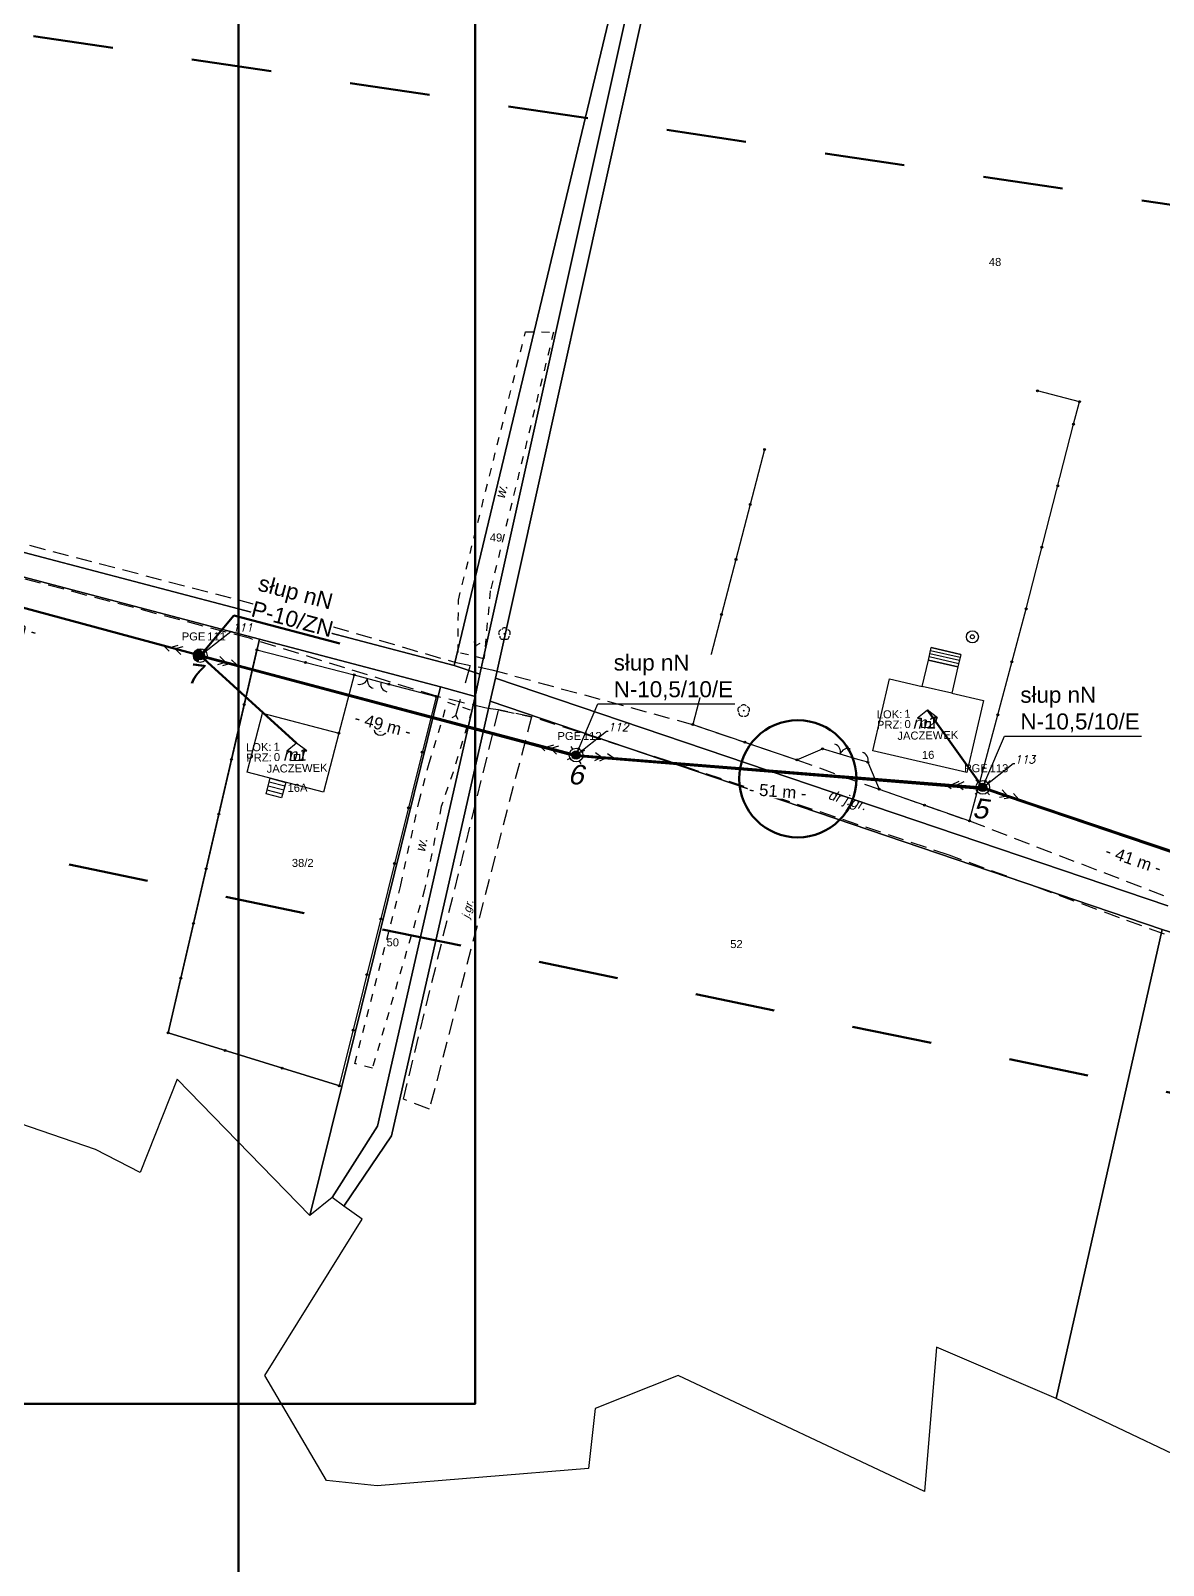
# Model space of a CAD drawing. Header units: metres. Extents: x 7542702 to 7555152, y 5804026 to 5815503.
# Drawn here: x 7549495.1 to 7549636.6, y 5805738.5 to 5805930.2 of the extents above; entities that cross this region are included whole.
import ezdxf
from ezdxf import colors
from ezdxf.entities.mleader import LeaderData, LeaderLine
from ezdxf.enums import TextEntityAlignment as Align
from ezdxf.math import Vec2, Vec3

# ---------------------------------------------------------------- set-up
doc = ezdxf.new("R2010")
doc.units = ezdxf.units.M
for name, pattern in [('4001', [0]), ('4002', [2, 1, -1]), ('4003', [3, 2, -1])]:
    doc.linetypes.add(name, pattern=pattern)
doc.layers.add('!tele', color=30, linetype='Continuous', lineweight=50, plot=False)
for name, color, linetype, lineweight in [('!trafo', 6, '4002', 50), ('_KABEL_ABONENCKI_NAPOWIETRZNY', 104, 'Continuous', 50), ('_numery slupow etap 4 cz. 2', 7, 'Continuous', 40), ('_PA_OPCJONALNE', 1, 'Continuous', 30), ('_PRZEWIESZENIA', 6, 'Continuous', 50), ('_SIEC_NAPOWIETRZNA', 5, 'Continuous', 50), ('_SLUP_DZIERZAWIONY_ENERGETYCZNY', 1, 'Continuous', 30)]:
    doc.layers.add(name, color=color, linetype=linetype, lineweight=lineweight)
for name, color, linetype in [('_MM opisy', 7, 'Continuous'), ('_MM slupy', 5, 'Continuous'), ('Budynki', 7, 'Continuous'), ('Drogi', 135, 'Continuous'), ('Dzialki', 165, 'Continuous'), ('Elementy_budynkow', 7, 'Continuous'), ('Linie_napowietrzne', 184, 'Continuous'), ('makro-numeracja-punktow', 7, 'Continuous'), ('Ogrodzenia', 184, 'Continuous'), ('Roslinnosc', 104, 'Continuous'), ('SYSTEM', 250, 'Continuous'), ('Teksty', 1, 'Continuous'), ('Wody', 184, 'Continuous')]:
    doc.layers.add(name, color=color, linetype=linetype)
doc.layers.add('DIM', color=7, linetype='Continuous', plot=False)
doc.styles.add('DYN_DIM', font='arial.ttf')
doc.styles.add('GeodText', font='romans.shx', dxfattribs={"oblique": 14.323945})
doc.styles.get("Standard").update_dxf_attribs({"font": 'arial.ttf'})
doc.dimstyles.new('opis linie', dxfattribs={"dimtxt": 1.5, "dimasz": 0.18, "dimexe": 0.18, "dimexo": 0.0625, "dimgap": 2.5, "dimtad": 4, "dimdec": 0, "dimzin": 0, "dimdsep": 46, "dimtxsty": 'Standard', "dimcen": 0.09, "dimse1": 1, "dimse2": 1, "dimsd1": 1, "dimsd2": 1, "dimclrt": 256, "dimadec": 0, "dimazin": 0, "dimtfac": 1, "dimtdec": 0, "dimtofl": 0, "dimtmove": 0, "dimatfit": 3, "dimfxl": 1, "dimtfill": 1, "dimtolj": 1, "dimtzin": 0, "dimarcsym": 0})
doc.dimstyles.get("Standard").update_dxf_attribs({"dimtxt": 0.18, "dimasz": 0.18, "dimexe": 0.18, "dimexo": 0.0625, "dimgap": 0.09, "dimtad": 0, "dimtih": 1, "dimtoh": 1, "dimdec": 4, "dimzin": 0, "dimdsep": 46, "dimtxsty": 'Standard', "dimcen": 0.09, "dimadec": 0, "dimazin": 0, "dimtfac": 1, "dimtdec": 4, "dimtofl": 0, "dimtmove": 0, "dimatfit": 3, "dimfxl": 1, "dimtolj": 1, "dimtzin": 0, "dimarcsym": 0})

# ---------------------------------------------------------------- blocks, each defined once
blk = doc.blocks.new('1422')
at = {"layer": 'Roslinnosc', "color": 104, "linetype": 'Continuous'}
blk.add_circle((0, 0), 0.1, dxfattribs=at)
for centre, start, end in [((-0.71, 0.23), 102.5, 221.75), ((0, 0.75), 30.19, 149.77), ((0.71, 0.23), 318.3, 77.49), ((-0.44, -0.61), 174.33, 293.45), ((0.44, -0.61), 246.24, 5.74)]:
    blk.add_arc(centre, 0.75, start, end, dxfattribs=at)
blk = doc.blocks.new('1651')
at = {"layer": 'Wody', "color": 184, "linetype": 'Continuous'}
for radius in [1.5, 0.5]:
    blk.add_circle((0, 0), radius, dxfattribs=at)
blk = doc.blocks.new('2283')
at = {"layer": 'Ogrodzenia', "color": 184, "linetype": 'Continuous'}
blk.add_line((0, 0), (0, 1), dxfattribs=at)
blk = doc.blocks.new('1283')
at = {"layer": 'Ogrodzenia', "color": 184, "linetype": 'Continuous'}
for centre, start, end in [((0, 2), 270, 0), ((0, -2), 0, 90)]:
    blk.add_arc(centre, 2, start, end, dxfattribs=at)
blk = doc.blocks.new('2284')
at = {"layer": 'Ogrodzenia', "color": 184, "linetype": 'Continuous'}
blk.add_line((0, 0), (0, 1), dxfattribs=at)
blk = doc.blocks.new('1284')
at = {"layer": 'Ogrodzenia', "color": 184, "linetype": 'Continuous'}
blk.add_arc((0, 2), 2, 270, 0, dxfattribs=at)
blk = doc.blocks.new('1281')
at = {"layer": 'Ogrodzenia', "color": 184, "linetype": 'Continuous'}
for radius in [0.24, 0.16, 0.08]:
    blk.add_circle((0, 0), radius, dxfattribs=at)
blk = doc.blocks.new('2554')
at = {"layer": 'Drogi', "color": 8, "linetype": '4002'}
blk.add_line((0, 0), (0, 1), dxfattribs=at)
blk = doc.blocks.new('1554')
at = {"layer": 'Drogi', "color": 8, "linetype": 'Continuous'}
for p, q in [((-0.75, -0.75), (0, 0)), ((0, 0), (0.75, -0.75))]:
    blk.add_line(p, q, dxfattribs=at)
blk = doc.blocks.new('1363')
at = {"layer": 'Linie_napowietrzne', "color": 184, "linetype": 'Continuous'}
for p, q in [((-1.5, 0), (-2.5, 0)), ((0, 1.5), (0, 2.5)), ((1.5, 0), (2.5, 0)), ((0, -1.5), (0, -2.5))]:
    blk.add_line(p, q, dxfattribs=at)
blk.add_circle((0, 0), 0.5, dxfattribs=at)
blk = doc.blocks.new('1361')
at = {"layer": 'Linie_napowietrzne', "color": 184, "linetype": 'Continuous'}
blk.add_circle((0, 0), 0.5, dxfattribs=at)
blk = doc.blocks.new('1367')
at = {"layer": 'Linie_napowietrzne', "color": 30, "linetype": 'Continuous'}
for p, q in [((-1, 7.8), (0, 9.53)), ((0, 0.5), (0, 10.5)), ((0, 7.8), (1.04, 5.99))]:
    blk.add_line(p, q, dxfattribs=at)
blk = doc.blocks.new('ADRES')
for points in [[(0.79, -2.15), (0.79, -2.15), (0.79, -0.99), (1.24, -0.99), (0, 0), (-1.24, -0.99), (-0.79, -0.99), (-0.79, -2.15), (0.79, -2.15), (0.79, -2.15)], [(-0.31, -2.15), (-0.31, -1.4), (0.31, -1.4), (0.31, -2.15)]]:
    blk.add_lwpolyline(points)
at = {"color": 212, "insert": (-3.15, -0.43), "char_height": 1, "width": 1e-16, "attachment_point": 6}
blk.add_mtext('LOK:  ', dxfattribs=at)
at = {"color": 4, "insert": (-3.15, -1.72), "char_height": 1, "width": 1e-16, "attachment_point": 6}
blk.add_mtext('PRZ: ', dxfattribs=at)
at = {"color": 7}
for tag, flags, p in [('ID_OBSZARU', 13, (29.07, 23.06)), ('WOJEWODZTWO', 13, (23.29, 19.95)), ('POWIAT', 13, (29.07, 18.51)), ('GMINA', 13, (29.07, 16.8)), ('TERC', 13, (29.07, 15.22)), ('SIMC', 13, (29.07, 13.42)), ('ULIC', 13, (29.07, 11.76)), ('SZEROKOSC_GEOGRAFICZNA', 13, (18.71, 10.18)), ('DLUGOSC_GEOGRAFICZNA', 13, (29.07, 8.25)), ('KATEGORIA_STAWKI_JEDNOSTKOWEJ_100', 13, (29.07, 4.77)), ('KWOTA_STAWKI_JEDNOSTKOWEJ_100', 13, (29.07, 2.89)), ('DOFINANSOWANIE_95', 13, (29.07, 0.87)), ('MIEJSCOWOSC', 12, (0, -3.65)), ('NR_PORZADKOWY', 12, (0, -6.09)), ('ULICA', 12, (0, -4.88))]:
    blk.add_attdef(tag, text='', height=1, dxfattribs=dict(at, flags=flags)).set_placement(p, align=Align.CENTER)
at = {"color": 1}
for tag, flags, p in [('ID_PA', 5, (29.07, 21.57)), ('RODZAJ_OBIEKTU', 5, (29.07, 6.63)), ('ZAPAS', 13, (29.07, -2.62))]:
    blk.add_attdef(tag, text='', height=1, dxfattribs=dict(at, flags=flags)).set_placement(p, align=Align.CENTER)
at = {"color": 212, "flags": 12}
blk.add_attdef('LICZBA_LOKALI', text='', height=1, dxfattribs=at).set_placement((-2.88, -0.43), align=Align.MIDDLE_LEFT)
at = {"color": 150, "flags": 12}
for tag, p in [('MUFA', (1.78, -0.93)), ('NUMER_WLOKNA', (1.86, -2.2))]:
    blk.add_attdef(tag, p, '', height=1, dxfattribs=at)
at = {"color": 7, "style": 'DYN_DIM', "flags": 13}
blk.add_attdef('ODC_FUNKCJONALNY', text='', height=1, dxfattribs=at).set_placement((29.07, -1.01), align=Align.CENTER)
at = {"color": 4, "flags": 12}
blk.add_attdef('LICZBA_SED_W_DANYM_PA', text='', height=1, dxfattribs=at).set_placement((-2.88, -1.72), align=Align.MIDDLE_LEFT)
blk = doc.blocks.new('1047')
at = {"layer": 'SYSTEM', "color": 250, "linetype": 'Continuous'}
blk.add_line((0, 1), (0, 11), dxfattribs=at)
blk = doc.blocks.new('1046')
at = {"layer": 'SYSTEM', "color": 250, "linetype": 'Continuous'}
for p, q in [((0, 1), (0, 11)), ((-1, 4.8), (0, 6.5)), ((1, 4.8), (0, 6.5))]:
    blk.add_line(p, q, dxfattribs=at)
blk = doc.blocks.new('SLUP_DZIERZAWIONY')
h = blk.add_hatch(color=256)
h.dxf.hatch_style = 1
h.paths.add_polyline_path([(0.53, 0, 1), (-0.53, 0, 1)])
at = {"lineweight": 30}
blk.add_circle((0, 0), 0.527, dxfattribs=at)
at = {"color": 7, "style": 'DYN_DIM', "flags": 13}
blk.add_attdef('ODC_FUNKCJONALNY', text='', height=1, dxfattribs=at).set_placement((0.36, 3.33), align=Align.CENTER)
at = {"color": 7, "flags": 12}
blk.add_attdef('WLASCICIEL', text='', height=1, dxfattribs=at).set_placement((0.63, 1.89), align=Align.RIGHT)
blk.add_attdef('SLUP_NUMER', (0.87, 1.89), '', height=1, dxfattribs=at)
blk.add_attdef('TYP', text='', height=1, dxfattribs=at).set_placement((0, -2.82), align=Align.CENTER)
blk = doc.blocks.new('ZN')
at = {"layer": '_MM slupy', "transparency": 33554687}
h = blk.add_hatch(color=256, dxfattribs=at)
h.dxf.hatch_style = 1
h.paths.add_polyline_path([(0, -0.86), (0, 0.86, 1)])
at = {"layer": '_MM slupy'}
blk.add_circle((0, 0), 0.857, dxfattribs=at)
blk = doc.blocks.new('E')
at = {"layer": '_MM slupy'}
h = blk.add_hatch(color=256, dxfattribs=at)
h.dxf.hatch_style = 1
h.paths.add_polyline_path([(0.27, 0.37, 1), (-0.27, -0.37, 1)])
for radius in [0.857, 0.457]:
    blk.add_circle((0, 0), radius, dxfattribs=at)
blk = doc.blocks.new('*D190')
at = {"layer": 'Defpoints', "color": 0}
for p in [(7549614.04, 5805835.69), (7549614.28, 5805836.4), (7549653.32, 5805822.43)]:
    blk.add_point(p, dxfattribs=at)
at = {"layer": 'DIM', "insert": (7549632.88, 5805826.69), "char_height": 1.5, "attachment_point": 5, "rotation": 341.3465, "bg_fill": 3, "box_fill_scale": 1.1, "bg_fill_color": 9, "bg_fill_true_color": 13158600, "bg_fill_transparency": 0}
blk.add_mtext('\\A1;- 41 m -', dxfattribs=at)
blk = doc.blocks.new('*D191')
at = {"layer": 'Defpoints', "color": 0}
for p in [(7549563.22, 5805839.72), (7549563.28, 5805840.47), (7549614.04, 5805835.69)]:
    blk.add_point(p, dxfattribs=at)
at = {"layer": 'DIM', "insert": (7549588.43, 5805835.2), "char_height": 1.5, "attachment_point": 5, "rotation": 355.466, "bg_fill": 3, "box_fill_scale": 1.1, "bg_fill_color": 9, "bg_fill_true_color": 13158600, "bg_fill_transparency": 0}
blk.add_mtext('\\A1;- 51 m -', dxfattribs=at)
blk = doc.blocks.new('*D192')
at = {"layer": 'Defpoints', "color": 0}
for p in [(7549516.46, 5805852.88), (7549516.27, 5805852.16), (7549563.22, 5805839.72)]:
    blk.add_point(p, dxfattribs=at)
at = {"layer": 'DIM', "insert": (7549539.1, 5805843.51), "char_height": 1.5, "attachment_point": 5, "rotation": 345.1598, "bg_fill": 3, "box_fill_scale": 1.1, "bg_fill_color": 9, "bg_fill_true_color": 13158600, "bg_fill_transparency": 0}
blk.add_mtext('\\A1;- 49 m -', dxfattribs=at)
blk = doc.blocks.new('*D193')
at = {"layer": 'Defpoints', "color": 0}
for p in [(7549469.66, 5805864.74), (7549469.86, 5805865.46), (7549516.27, 5805852.16)]:
    blk.add_point(p, dxfattribs=at)
at = {"layer": 'DIM', "insert": (7549492.31, 5805856.02), "char_height": 1.5, "attachment_point": 5, "rotation": 344.8958, "bg_fill": 3, "box_fill_scale": 1.1, "bg_fill_color": 9, "bg_fill_true_color": 13158600, "bg_fill_transparency": 0}
blk.add_mtext('\\A1;- 48 m -', dxfattribs=at)
blk = doc.blocks.new('q')
at = {"layer": '_MM slupy'}
blk.add_blockref('ZN', (0, 0), dxfattribs=at)
at = {"layer": '_MM opisy'}
ml = blk.add_multileader_mtext('Standard', dxfattribs=at)
ml.set_content('\\pxql;słup nN\\PP-10/ZN', color=256)
ml.set_leader_properties()
ml.build(insert=Vec2(0, 0))
ml.multileader.update_dxf_attribs({"has_text_frame": 1, "text_left_attachment_type": 5, "text_right_attachment_type": 5, "dogleg_length": 1, "arrow_head_size": 1})
ctx = ml.context
ctx.base_point, ctx.char_height, ctx.arrow_head_size, ctx.landing_gap_size, ctx.plane_origin = Vec3(3.75, 5.9), 2, 1, 1, Vec3(1.72, -1.42)
ctx.left_attachment, ctx.right_attachment = 5, 5
notes = []
notes.append((ctx, [(0, (1, 1, 0), (2.75, 5.9), (1, 0), 1, [(0, [(0, 0), (2.75, 5.9)], 0, [])])]))
ctx.mtext.insert, ctx.mtext.flow_direction = Vec3(4.75, 11.7), 5
ctx.mtext.has_bg_fill, ctx.mtext.bg_color, ctx.mtext.bg_scale_factor, ctx.mtext.bg_transparency, ctx.mtext.use_window_bg_color = 1, -1023410175, 1, 0, 1
for ctx, leaders in notes:
    for number, flags, end, landing, length, lines in leaders:
        leader = LeaderData()
        leader.index, (leader.has_last_leader_line, leader.has_dogleg_vector, leader.attachment_direction) = number, flags
        leader.last_leader_point, leader.dogleg_vector, leader.dogleg_length = Vec3(end), Vec3(landing), length
        for number, points, colour, breaks in lines:
            line = LeaderLine()
            line.index, line.vertices, line.color, line.breaks = number, Vec3.list(points), colors.encode_raw_color(colour), breaks
            leader.lines.append(line)
        ctx.leaders.append(leader)

msp = doc.modelspace()

# ---------------------------------------------------------------- linework, layer by layer
at = {"layer": '!tele'}
msp.add_lwpolyline([(7549235.42, 5805927.35), (7549281.16, 5805915.19), (7549328.69, 5805902.42), (7549375.63, 5805889.88), (7549422.35, 5805877.51), (7549469.66, 5805864.74), (7549516.27, 5805852.16), (7549563.22, 5805839.72), (7549614.04, 5805835.69), (7549653.32, 5805822.43), (7549699.39, 5805806.82), (7549748.97, 5805806.75), (7549802.71, 5805806.8)], dxfattribs=at)
at = {"layer": '!trafo', "ltscale": 10}
msp.add_lwpolyline([(7549210.97, 5805971.74), (7549186.51, 5805890.92), (7549758.63, 5805772.48), (7549780.18, 5805723.46), (7549839.54, 5805708.8), (7550034.64, 5805616.04), (7550225.72, 5805531.11), (7550299.47, 5805504.29), (7550434.68, 5805495.35), (7550436.91, 5805580.28), (7550233.54, 5805622.74), (7550079.34, 5805684.2), (7550017.88, 5805761.3), (7549901, 5805869.43)], close=True, dxfattribs=at)
at = {"layer": '_KABEL_ABONENCKI_NAPOWIETRZNY'}
for points in [[(7549528.31, 5805841.22), (7549516.27, 5805852.16), (7549516.64, 5805851.99), (7549563.03, 5805839.65), (7549563.63, 5805839.59), (7549614.42, 5805835.47), (7549652.94, 5805822.42), (7549653.32, 5805822.43)], [(7549607.13, 5805845.33), (7549614.04, 5805835.69), (7549614.42, 5805835.47), (7549652.94, 5805822.42), (7549653.32, 5805822.43)]]:
    msp.add_lwpolyline(points, dxfattribs=at)
at = {"layer": '_SIEC_NAPOWIETRZNA'}
msp.add_lwpolyline([(7549802.71, 5805806.8), (7549749.03, 5805806.75), (7549699.39, 5805806.82), (7549653.32, 5805822.43), (7549614.04, 5805835.69), (7549563.22, 5805839.72), (7549516.27, 5805852.16), (7549469.66, 5805864.74), (7549422.36, 5805877.51), (7549375.63, 5805889.88), (7549328.69, 5805902.42), (7549281.16, 5805915.19), (7549235.42, 5805927.34)], dxfattribs=at)
at = {"layer": 'Budynki', "color": 7, "linetype": '4001'}
for points in [[(7549600.31, 5805840.27, 0), (7549602.39, 5805849.23, 0), (7549606.48, 5805848.29, 0), (7549607.25, 5805851.6, 0), (7549610.95, 5805850.75, 0), (7549610.19, 5805847.44, 0), (7549614.14, 5805846.53, 0), (7549612.07, 5805837.56, 0), (7549600.31, 5805840.27, 0)], [(7549522.11, 5805837.58, 0), (7549524.05, 5805844.97, 0), (7549533.6, 5805842.45, 0), (7549531.65, 5805835.07, 0), (7549522.11, 5805837.58, 0)]]:
    msp.add_polyline3d(points, dxfattribs=at)
at = {"layer": 'Drogi', "color": 8, "linetype": '4003'}
for p, q in [((7549460.11, 5805875.04, 140.17), (7549524.21, 5805858.28)), ((7549522.41, 5805854.32), (7549470.81, 5805867.94)), ((7549524.21, 5805858.28), (7549548.06, 5805851.33)), ((7549545.77, 5805847.07), (7549522.41, 5805854.32)), ((7549548.06, 5805851.33), (7549552.69, 5805850.39)), ((7549552.69, 5805850.39), (7549577.83, 5805843.53)), ((7549552.18, 5805845.53), (7549545.77, 5805847.07)), ((7549541.64, 5805796.73), (7549553.54, 5805845.36)), ((7549553.54, 5805845.36), (7549552.18, 5805845.53)), ((7549557.65, 5805844.51), (7549553.54, 5805845.36)), ((7549553.54, 5805845.36), (7549557.65, 5805844.51)), ((7549557.65, 5805844.51), (7549544.89, 5805795.49)), ((7549574.9, 5805838.91), (7549557.65, 5805844.51)), ((7549577.83, 5805843.53), (7549590.8, 5805839.12)), ((7549590.8, 5805839.12), (7549601.11, 5805835.45)), ((7549609.85, 5805827.22), (7549574.9, 5805838.91)), ((7549601.11, 5805835.45), (7549612.38, 5805831.5)), ((7549612.38, 5805831.5), (7549637.37, 5805821.9)), ((7549636.75, 5805817.34), (7549609.85, 5805827.22)), ((7549544.89, 5805795.49), (7549541.64, 5805796.73))]:
    msp.add_line(p, q, dxfattribs=at)
at = {"layer": 'Dzialki'}
for p, q in [((7549548, 5805850.9), (7549578.72, 5805979.14)), ((7549578.72, 5805979.14), (7549548, 5805850.9)), ((7549551.22, 5805849.83), (7549579.86, 5805979.03)), ((7549579.86, 5805979.03), (7549551.22, 5805849.83)), ((7549581.87, 5805978.86), (7549553.14, 5805849.35)), ((7549553.14, 5805849.35), (7549581.87, 5805978.86)), ((7549285.16, 5805920.03), (7549548, 5805850.9)), ((7549548, 5805850.9), (7549285.16, 5805920.03)), ((7549523.66, 5805854.2), (7549284.43, 5805917.12)), ((7549284.43, 5805917.12), (7549523.66, 5805854.2)), ((7549512.24, 5805805.03), (7549523.66, 5805854.2)), ((7549523.66, 5805854.2), (7549512.24, 5805805.03)), ((7549546.29, 5805848.25), (7549523.66, 5805854.2)), ((7549523.66, 5805854.2), (7549546.29, 5805848.25)), ((7549551.22, 5805849.83), (7549548, 5805850.9)), ((7549548, 5805850.9), (7549551.22, 5805849.83)), ((7549550.6, 5805847.05), (7549551.22, 5805849.83)), ((7549551.22, 5805849.83), (7549550.6, 5805847.05)), ((7549553.14, 5805849.35), (7549552.5, 5805846.48)), ((7549552.5, 5805846.48), (7549553.14, 5805849.35)), ((7549637.18, 5805820.87), (7549553.14, 5805849.35)), ((7549553.14, 5805849.35), (7549637.18, 5805820.87)), ((7549533.95, 5805798.3), (7549546.29, 5805848.25)), ((7549546.29, 5805848.25), (7549533.95, 5805798.3)), ((7549538.41, 5805793.35), (7549550.6, 5805847.05)), ((7549550.6, 5805847.05), (7549538.41, 5805793.35)), ((7549550.6, 5805847.05), (7549546.29, 5805848.25)), ((7549546.29, 5805848.25), (7549550.6, 5805847.05)), ((7549552.5, 5805846.48), (7549540.18, 5805792.14)), ((7549540.18, 5805792.14), (7549552.5, 5805846.48)), ((7549552.5, 5805846.48), (7549636.47, 5805817.95)), ((7549636.47, 5805817.95), (7549552.5, 5805846.48)), ((7549623.2, 5805759.33), (7549636.47, 5805817.95)), ((7549636.47, 5805817.95), (7549623.2, 5805759.33)), ((7549636.47, 5805817.95), (7549695.16, 5805799.23)), ((7549695.16, 5805799.23), (7549636.47, 5805817.95)), ((7549533.95, 5805798.3), (7549512.24, 5805805.03)), ((7549512.24, 5805805.03), (7549533.95, 5805798.3)), ((7549513.38, 5805799.22), (7549508.74, 5805787.55)), ((7549529.97, 5805782.21), (7549513.38, 5805799.22)), ((7549503.19, 5805790.43), (7549479.37, 5805798.62)), ((7549529.97, 5805782.21), (7549533.95, 5805798.3)), ((7549533.95, 5805798.3), (7549529.97, 5805782.21)), ((7549532.73, 5805784.44), (7549538.41, 5805793.35)), ((7549538.41, 5805793.35), (7549532.73, 5805784.44)), ((7549540.18, 5805792.14), (7549534.19, 5805783.38)), ((7549534.19, 5805783.38), (7549540.18, 5805792.14)), ((7549508.74, 5805787.55), (7549503.19, 5805790.43)), ((7549532.73, 5805784.44), (7549529.97, 5805782.21)), ((7549534.19, 5805783.38), (7549532.73, 5805784.44)), ((7549536.48, 5805781.72), (7549534.19, 5805783.38)), ((7549524.32, 5805762.21), (7549536.48, 5805781.72)), ((7549608.28, 5805765.73), (7549606.77, 5805747.7)), ((7549623.2, 5805759.33), (7549608.28, 5805765.73)), ((7549532.02, 5805749.09), (7549524.32, 5805762.21)), ((7549576, 5805762.2), (7549565.61, 5805758.1)), ((7549606.77, 5805747.7), (7549576, 5805762.2)), ((7549638.64, 5805752.02), (7549623.2, 5805759.33)), ((7549565.61, 5805758.1), (7549564.79, 5805750.58)), ((7549538.37, 5805748.42), (7549532.02, 5805749.09)), ((7549564.79, 5805750.58), (7549538.37, 5805748.42))]:
    msp.add_line(p, q, dxfattribs=at)
at = {"layer": 'Elementy_budynkow', "color": 7, "linetype": '4001'}
for p, q in [((7549611.22, 5805851.92), (7549607.51, 5805852.77)), ((7549610.58, 5805852.47), (7549607.61, 5805853.16)), ((7549611.31, 5805852.31), (7549610.58, 5805852.47)), ((7549611.04, 5805851.14), (7549607.34, 5805851.99)), ((7549611.13, 5805851.53), (7549607.42, 5805852.38)), ((7549526.56, 5805834.86), (7549524.63, 5805835.36)), ((7549526.69, 5805835.34), (7549524.75, 5805835.84)), ((7549526.82, 5805835.82), (7549524.88, 5805836.32)), ((7549526.95, 5805836.31), (7549525.01, 5805836.81))]:
    msp.add_line(p, q, dxfattribs=at)
for points in [[(7549607.61, 5805853.16, 0), (7549611.31, 5805852.31, 0), (7549610.95, 5805850.75, 0), (7549607.25, 5805851.6, 0), (7549607.61, 5805853.16, 0)], [(7549610.95, 5805850.75, 0), (7549610.19, 5805847.44, 0), (7549606.48, 5805848.29, 0), (7549607.25, 5805851.6, 0), (7549610.95, 5805850.75, 0)], [(7549525.01, 5805836.82, 0), (7549526.95, 5805836.31, 0), (7549526.43, 5805834.37, 0), (7549524.5, 5805834.88, 0), (7549525.01, 5805836.82, 0)]]:
    msp.add_polyline3d(points, dxfattribs=at)
at = {"layer": 'Ogrodzenia', "color": 184, "linetype": '4001'}
for p, q in [((7549626.13, 5805883.88), (7549620.89, 5805885.24)), ((7549625.39, 5805881.06), (7549626.13, 5805883.88)), ((7549619.46, 5805858.01), (7549625.39, 5805881.06)), ((7549586.79, 5805877.9), (7549577.83, 5805843.53)), ((7549612.38, 5805831.5), (7549619.46, 5805858.01)), ((7549512.24, 5805805.03), (7549523.35, 5805852.86)), ((7549523.35, 5805852.86), (7549535.49, 5805849.75)), ((7549535.49, 5805849.75), (7549533.59, 5805842.45)), ((7549539.83, 5805848.6), (7549545.73, 5805847.03)), ((7549545.73, 5805847.03), (7549533.64, 5805798.39)), ((7549577.83, 5805843.53), (7549590.8, 5805839.12)), ((7549590.8, 5805839.12), (7549594.03, 5805840.5)), ((7549599.68, 5805838.82), (7549601.11, 5805835.45)), ((7549601.11, 5805835.45), (7549612.38, 5805831.5)), ((7549533.64, 5805798.39), (7549512.24, 5805805.03))]:
    msp.add_line(p, q, dxfattribs=at)
at = {"layer": 'Wody', "color": 184, "linetype": '4002'}
for points in [[(7549560.41, 5805892.57, 0), (7549552.5, 5805860.24, 0), (7549551.72, 5805851.76, 0), (7549548.49, 5805852.54, 0), (7549548.52, 5805859.07, 0), (7549556.91, 5805892.61, 0), (7549560.41, 5805892.57, 0)], [(7549537.77, 5805800.59, 0), (7549535.56, 5805801.19, 0), (7549541.32, 5805823.5, 0), (7549543.6, 5805833.96, 0), (7549544.87, 5805838.73, 0), (7549547.16, 5805846.34, 0), (7549550.22, 5805845.29, 0), (7549547.85, 5805837.61, 0), (7549546.38, 5805833.31, 0), (7549544.3, 5805822.91, 0), (7549537.77, 5805800.59, 0)]]:
    msp.add_polyline3d(points, dxfattribs=at)

# ---------------------------------------------------------------- block references
at = {"layer": '_PA_OPCJONALNE'}
ref = msp.add_blockref('ADRES', (7549607.13, 5805845.33), dxfattribs=dict(at, rotation=1))
ref.add_attrib('MIEJSCOWOSC', 'JACZEWEK', dxfattribs={"layer": '0', "color": 7, "height": 1, "rotation": 1, "flags": 12}).set_placement((7549607.19, 5805841.69), align=Align.CENTER)
ref.add_attrib('NR_PORZADKOWY', '16', dxfattribs={"layer": '0', "color": 7, "height": 1, "rotation": 1, "flags": 12}).set_placement((7549607.23, 5805839.25), align=Align.CENTER)
ref.add_attrib('LICZBA_LOKALI', '1', (7549604.26, 5805844.38), dxfattribs={"layer": '0', "color": 212, "height": 1, "rotation": 1, "flags": 12})
ref.add_attrib('LICZBA_SED_W_DANYM_PA', '0', (7549604.28, 5805843.09), dxfattribs={"layer": '0', "color": 4, "height": 1, "rotation": 1, "flags": 12})
ref = msp.add_blockref('ADRES', (7549528.31, 5805841.22), dxfattribs=dict(at, rotation=1))
ref.add_attrib('MIEJSCOWOSC', 'JACZEWEK', dxfattribs={"layer": '0', "color": 7, "height": 1, "rotation": 1, "flags": 12}).set_placement((7549528.37, 5805837.58), align=Align.CENTER)
ref.add_attrib('NR_PORZADKOWY', '16A', dxfattribs={"layer": '0', "color": 7, "height": 1, "rotation": 1, "flags": 12}).set_placement((7549528.42, 5805835.13), align=Align.CENTER)
ref.add_attrib('LICZBA_LOKALI', '1', (7549525.44, 5805840.26), dxfattribs={"layer": '0', "color": 212, "height": 1, "rotation": 1, "flags": 12})
ref.add_attrib('LICZBA_SED_W_DANYM_PA', '0', (7549525.47, 5805838.97), dxfattribs={"layer": '0', "color": 4, "height": 1, "rotation": 1, "flags": 12})
at = {"layer": '_SLUP_DZIERZAWIONY_ENERGETYCZNY'}
for p, values in [((7549516.27, 5805852.16), {'WLASCICIEL': 'PGE', 'SLUP_NUMER': '111'}), ((7549563.22, 5805839.72), {'WLASCICIEL': 'PGE', 'SLUP_NUMER': '112'}), ((7549614.04, 5805835.69), {'WLASCICIEL': 'PGE', 'SLUP_NUMER': '113'})]:
    msp.add_blockref('SLUP_DZIERZAWIONY', p, dxfattribs=at).add_auto_attribs(values)
at = {"layer": 'Drogi', "color": 8, "xscale": 0.5, "yscale": 9.118032, "rotation": 343.890606}
msp.add_blockref('2554', (7549548.21, 5805844.66), dxfattribs=at)
at = {"layer": 'Drogi', "color": 8, "xscale": 0.5, "yscale": 0.5, "zscale": 0.5}
for p, rotation in [((7549550.74, 5805853.42), 163.890606), ((7549548.21, 5805844.66), 343.890606)]:
    msp.add_blockref('1554', p, dxfattribs=dict(at, rotation=rotation))
at = {"layer": 'Linie_napowietrzne', "color": 1, "xscale": 0.5, "yscale": 0.5, "zscale": 0.5}
for name, p, rotation in [('1046', (7549516.27, 5805852.16), 74.89580999999998), ('1047', (7549516.27, 5805852.16), 74.89580999999998), ('1046', (7549516.27, 5805852.16), 255.159768), ('1047', (7549516.27, 5805852.16), 255.159768), ('1046', (7549563.22, 5805839.72), 75.15976799999999), ('1047', (7549563.22, 5805839.72), 75.15976799999999), ('1046', (7549563.22, 5805839.72), 265.465962), ('1047', (7549563.22, 5805839.72), 265.465962), ('1046', (7549614.04, 5805835.69), 85.46596199999999), ('1047', (7549614.04, 5805835.69), 85.46596199999999), ('1046', (7549614.04, 5805835.69), 251.346533), ('1047', (7549614.04, 5805835.69), 251.346533)]:
    msp.add_blockref(name, p, dxfattribs=dict(at, rotation=rotation))
at = {"layer": 'Linie_napowietrzne', "color": 30, "xscale": 0.5, "yscale": 0.5, "zscale": 0.5}
for p, rotation in [((7549516.27, 5805852.16), 74.89580999999998), ((7549516.27, 5805852.16), 74.89580999999998), ((7549516.27, 5805852.16), 255.159768), ((7549516.27, 5805852.16), 255.159768), ((7549563.22, 5805839.72), 75.15976799999999), ((7549563.22, 5805839.72), 75.15976799999999), ((7549563.22, 5805839.72), 265.465962), ((7549563.22, 5805839.72), 265.465962), ((7549614.04, 5805835.69), 85.46596199999999), ((7549614.04, 5805835.69), 85.46596199999999), ((7549614.04, 5805835.69), 251.346533), ((7549614.04, 5805835.69), 251.346533)]:
    msp.add_blockref('1367', p, dxfattribs=dict(at, rotation=rotation))
at = {"layer": 'Linie_napowietrzne', "color": 184, "xscale": 0.5, "yscale": 0.5, "zscale": 0.5}
for p in [(7549516.27, 5805852.16), (7549516.27, 5805852.16), (7549563.22, 5805839.72), (7549563.22, 5805839.72), (7549614.04, 5805835.69), (7549614.04, 5805835.69)]:
    msp.add_blockref('1361', p, dxfattribs=at)
at = {"layer": 'Linie_napowietrzne', "color": 184}
for p, xscale, yscale, zscale, rotation in [((7549563.22, 5805839.72), 0.4999999999999999, 0.4999999999999999, 0.4999999999999999, 298.859159), ((7549563.22, 5805839.72), 0.4999999999999999, 0.4999999999999999, 0.4999999999999999, 298.859159), ((7549614.04, 5805835.69), 0.5, 0.5, 0.5, 42.47943199999997), ((7549614.04, 5805835.69), 0.5, 0.5, 0.5, 42.47943199999997)]:
    msp.add_blockref('1363', p, dxfattribs=dict(at, xscale=xscale, yscale=yscale, zscale=zscale, rotation=rotation))
at = {"layer": 'Ogrodzenia', "color": 184, "xscale": 0.5, "yscale": 0.5, "zscale": 0.5}
for p in [(7549620.89, 5805885.24), (7549626.13, 5805883.88), (7549626.13, 5805883.88), (7549625.39, 5805881.06), (7549625.39, 5805881.06), (7549586.79, 5805877.9), (7549623.41, 5805873.38), (7549585, 5805871.03), (7549621.44, 5805865.69), (7549583.21, 5805864.15), (7549581.41, 5805857.28), (7549619.46, 5805858.01), (7549619.46, 5805858.01), (7549523.35, 5805852.86), (7549523.35, 5805852.86), (7549529.42, 5805851.3), (7549579.62, 5805850.4), (7549617.69, 5805851.38), (7549535.49, 5805849.75), (7549535.49, 5805849.75), (7549539.83, 5805848.6), (7549545.73, 5805847.03), (7549545.73, 5805847.03), (7549521.76, 5805846.03), (7549615.92, 5805844.75), (7549577.83, 5805843.53), (7549577.83, 5805843.53), (7549533.59, 5805842.45), (7549584.32, 5805841.33), (7549520.18, 5805839.19), (7549544, 5805840.08), (7549590.8, 5805839.12), (7549590.8, 5805839.12), (7549594.03, 5805840.5), (7549599.68, 5805838.82), (7549614.15, 5805838.13), (7549601.11, 5805835.45), (7549601.11, 5805835.45), (7549542.28, 5805833.13), (7549606.75, 5805833.47), (7549518.59, 5805832.36), (7549612.38, 5805831.5), (7549612.38, 5805831.5), (7549517, 5805825.53), (7549540.55, 5805826.18), (7549515.41, 5805818.7), (7549538.82, 5805819.24), (7549537.09, 5805812.29), (7549513.83, 5805811.86), (7549512.24, 5805805.03), (7549512.24, 5805805.03), (7549535.37, 5805805.34), (7549519.37, 5805802.82), (7549526.51, 5805800.6), (7549533.64, 5805798.39), (7549533.64, 5805798.39)]:
    msp.add_blockref('1281', p, dxfattribs=at)
at = {"layer": 'Ogrodzenia', "color": 184}
for name, p, xscale, yscale, rotation in [('2283', (7549535.49, 5805849.75), 0.4999999999999996, 3.488108, 255.047421), ('2284', (7549538.86, 5805848.85), 0.5, 1.001699, 255.547572), ('2283', (7549598.44, 5805839.19), 0.5, 4.600741, 73.443897), ('2284', (7549599.68, 5805838.82), 0.5, 1.293739, 73.42801400000002)]:
    msp.add_blockref(name, p, dxfattribs=dict(at, xscale=xscale, yscale=yscale, rotation=rotation))
for name, p, xscale, yscale, zscale, rotation in [('1283', (7549537.17, 5805849.3), 0.4999999999999996, 0.4999999999999996, 0.4999999999999996, 255.047421), ('1284', (7549538.86, 5805848.85), 0.5, 0.5, 0.5, 255.547572), ('1283', (7549596.24, 5805839.84), 0.5, 0.5, 0.5, 73.443897), ('1284', (7549599.68, 5805838.82), 0.5, 0.5, 0.5, 73.42801400000002)]:
    msp.add_blockref(name, p, dxfattribs=dict(at, xscale=xscale, yscale=yscale, zscale=zscale, rotation=rotation))
at = {"layer": 'Roslinnosc', "color": 104, "xscale": 0.5, "yscale": 0.5, "zscale": 0.5}
for p in [(7549554.28, 5805854.87), (7549584.17, 5805845.27)]:
    msp.add_blockref('1422', p, dxfattribs=at)
at = {"layer": 'Wody', "color": 184, "xscale": 0.5, "yscale": 0.5, "zscale": 0.5}
for p in [(7549612.75, 5805854.5), (7549538.79, 5805842.91)]:
    msp.add_blockref('1651', p, dxfattribs=at)

# ---------------------------------------------------------------- texts
at = {"layer": 'Budynki', "color": 7, "oblique": 15}
for s, p in [('m2', (7549605.26, 5805843.01)), ('m1', (7549526.59, 5805839.03))]:
    msp.add_text(s, height=1.5, rotation=359.97, dxfattribs=at).set_placement(p)
at = {"layer": 'Drogi', "color": 8, "oblique": 15}
msp.add_text('j.gr.', height=1, rotation=75.4096, dxfattribs=at).set_placement((7549549.85, 5805819.24))
at = {"layer": 'Dzialki'}
for s, p in [('48', (7549614.81, 5805900.84)), ('49', (7549552.45, 5805866.41)), ('38/2', (7549527.71, 5805825.75)), ('50', (7549539.54, 5805815.83)), ('52', (7549582.49, 5805815.61))]:
    msp.add_text(s, height=1, dxfattribs=at).set_placement(p)
at = {"layer": 'makro-numeracja-punktow', "color": 6, "char_height": 1, "attachment_point": 7, "line_spacing_factor": 0.8, "style": 'GeodText'}
for s, insert in [('111', (7549520.27, 5805855.16)), ('112', (7549567.22, 5805842.72)), ('113', (7549618.04, 5805838.69))]:
    msp.add_mtext(s, dxfattribs=dict(at, insert=insert))
at = {"layer": 'Teksty', "color": 1, "oblique": 15}
msp.add_text('dr j.gr.', height=1.25, rotation=342.4673, dxfattribs=at).set_placement((7549594.61, 5805834.27))
at = {"layer": 'Wody', "color": 184, "oblique": 15}
for rotation, p in [(76.2518, (7549554.27, 5805871.62)), (78.6901, (7549544.33, 5805827.49))]:
    msp.add_text('w.', height=1.25, rotation=rotation, dxfattribs=at).set_placement(p)

# ---------------------------------------------------------------- leaders
at = {"layer": 'makro-numeracja-punktow', "color": 6, "has_arrowhead": 0, "annotation_type": 0, "has_hookline": 1, "hookline_direction": 0}
for points, text_width in [([(7549516.27, 5805852.16), (7549520.09, 5805855.16), (7549520.27, 5805855.16)], 2.19), ([(7549563.22, 5805839.72), (7549567.04, 5805842.72), (7549567.22, 5805842.72)], 2.38), ([(7549614.04, 5805835.69), (7549617.86, 5805838.69), (7549618.04, 5805838.69)], 2.43)]:
    msp.add_leader(points, dimstyle='Standard', dxfattribs=dict(at, text_width=text_width))

# ---------------------------------------------------------------- next in the draw order: block references
at = {"layer": '!tele', "rotation": 345.1597684521026}
msp.add_blockref('q', (7549516.27, 5805852.16), dxfattribs=at)

# ---------------------------------------------------------------- next in the draw order: leaders
at = {"layer": '_MM opisy'}
ml = msp.add_multileader_mtext('Standard', dxfattribs=at)
ml.set_content('\\pxql;słup nN\\PN-10,5/10/E', color=256)
ml.set_leader_properties()
ml.build(insert=Vec2(0, 0))
ml.multileader.update_dxf_attribs({"has_text_frame": 1, "text_left_attachment_type": 5, "text_right_attachment_type": 5, "dogleg_length": 1, "arrow_head_size": 1})
ctx = ml.context
ctx.base_point, ctx.char_height, ctx.arrow_head_size, ctx.landing_gap_size, ctx.plane_origin = Vec3(7549566.93, 5805846.13), 2, 1, 1, Vec3(7549564.94, 5805838.3)
ctx.left_attachment, ctx.right_attachment = 5, 5
notes = []
notes.append((ctx, [(0, (1, 1, 0), (7549565.93, 5805846.13), (1, 0), 1, [(0, [(7549563.22, 5805839.72), (7549565.93, 5805846.13)], 0, [])])]))
ctx.mtext.insert, ctx.mtext.flow_direction = Vec3(7549567.93, 5805852.29), 5
ctx.mtext.has_bg_fill, ctx.mtext.bg_color, ctx.mtext.bg_scale_factor, ctx.mtext.bg_transparency, ctx.mtext.use_window_bg_color = 1, -1023410175, 1, 0, 1
ml = msp.add_multileader_mtext('Standard', dxfattribs=at)
ml.set_content('\\pxql;słup nN\\PN-10,5/10/E', color=256)
ml.set_leader_properties()
ml.build(insert=Vec2(0, 0))
ml.multileader.update_dxf_attribs({"has_text_frame": 1, "text_left_attachment_type": 5, "text_right_attachment_type": 5, "dogleg_length": 1, "arrow_head_size": 1})
ctx = ml.context
ctx.base_point, ctx.char_height, ctx.arrow_head_size, ctx.landing_gap_size, ctx.plane_origin = Vec3(7549617.75, 5805842.1), 2, 1, 1, Vec3(7549615.76, 5805834.27)
ctx.left_attachment, ctx.right_attachment = 5, 5
notes.append((ctx, [(0, (1, 1, 0), (7549616.75, 5805842.1), (1, 0), 1, [(0, [(7549614.04, 5805835.69), (7549616.75, 5805842.1)], 0, [])])]))
ctx.mtext.insert, ctx.mtext.flow_direction = Vec3(7549618.75, 5805848.26), 5
ctx.mtext.has_bg_fill, ctx.mtext.bg_color, ctx.mtext.bg_scale_factor, ctx.mtext.bg_transparency, ctx.mtext.use_window_bg_color = 1, -1023410175, 1, 0, 1
for ctx, leaders in notes:
    for number, flags, end, landing, length, lines in leaders:
        leader = LeaderData()
        leader.index, (leader.has_last_leader_line, leader.has_dogleg_vector, leader.attachment_direction) = number, flags
        leader.last_leader_point, leader.dogleg_vector, leader.dogleg_length = Vec3(end), Vec3(landing), length
        for number, points, colour, breaks in lines:
            line = LeaderLine()
            line.index, line.vertices, line.color, line.breaks = number, Vec3.list(points), colors.encode_raw_color(colour), breaks
            leader.lines.append(line)
        ctx.leaders.append(leader)

# ---------------------------------------------------------------- next in the draw order: block references
for p in [(7549563.22, 5805839.72), (7549614.04, 5805835.69)]:
    msp.add_blockref('E', p)

# ---------------------------------------------------------------- next in the draw order: dimensions: what is measured, and where the dimension line sits
at = {"layer": 'DIM'}
dim = msp.add_aligned_dim(p1=(7549653.32, 5805822.43), p2=(7549614.04, 5805835.69), distance=-0.75, dimstyle='opis linie', override={"dimpost": '- <> m -'}, dxfattribs=at)
dim.commit()
dim.dimension.update_dxf_attribs({"geometry": '*D190', "text_midpoint": (7549632.88, 5805826.69)})

# ---------------------------------------------------------------- next in the draw order: dimensions: what is measured, and where the dimension line sits
dim = msp.add_aligned_dim(p1=(7549614.04, 5805835.69), p2=(7549563.22, 5805839.72), distance=-0.75, dimstyle='opis linie', override={"dimpost": '- <> m -'}, dxfattribs=at)
dim.commit()
dim.dimension.update_dxf_attribs({"geometry": '*D191', "text_midpoint": (7549588.43, 5805835.2)})

# ---------------------------------------------------------------- next in the draw order: linework, layer by layer
at = {"layer": '_PRZEWIESZENIA', "color": 3}
msp.add_circle((7549590.94, 5805836.76, 122.55), 7.32, dxfattribs=at)

# ---------------------------------------------------------------- next in the draw order: texts
at = {"layer": '_numery slupow etap 4 cz. 2', "oblique": 10}
msp.add_text('5', height=2.5, rotation=352.3953, dxfattribs=at).set_placement((7549612.69, 5805831.94))

# ---------------------------------------------------------------- next in the draw order: dimensions: what is measured, and where the dimension line sits
at = {"layer": 'DIM'}
dim = msp.add_aligned_dim(p1=(7549563.22, 5805839.72), p2=(7549516.27, 5805852.16), distance=-0.75, dimstyle='opis linie', override={"dimpost": '- <> m -'}, dxfattribs=at)
dim.commit()
dim.dimension.update_dxf_attribs({"geometry": '*D192', "text_midpoint": (7549539.1, 5805843.51)})

# ---------------------------------------------------------------- next in the draw order: linework, layer by layer
at = {"layer": 'Defpoints', "color": 4, "lineweight": 70}
msp.add_lwpolyline([(7549521.03, 5805959.82), (7549913.54, 5805959.82), (7549913.54, 5805676.42), (7549521.03, 5805676.42)], close=True, dxfattribs=at)

# ---------------------------------------------------------------- next in the draw order: texts
at = {"layer": '_numery slupow etap 4 cz. 2', "oblique": 10}
msp.add_text('6', height=2.5, rotation=352.3953, dxfattribs=at).set_placement((7549562.14, 5805836.2))

# ---------------------------------------------------------------- next in the draw order: dimensions: what is measured, and where the dimension line sits
at = {"layer": 'DIM'}
dim = msp.add_aligned_dim(p1=(7549516.27, 5805852.16), p2=(7549469.66, 5805864.74), distance=-0.75, dimstyle='opis linie', override={"dimpost": '- <> m -'}, dxfattribs=at)
dim.commit()
dim.dimension.update_dxf_attribs({"geometry": '*D193', "text_midpoint": (7549492.31, 5805856.02)})

# ---------------------------------------------------------------- next in the draw order: linework, layer by layer
at = {"layer": 'Defpoints', "color": 4, "lineweight": 70}
msp.add_lwpolyline([(7549158.09, 5806042.06), (7549550.6, 5806042.06), (7549550.6, 5805758.66), (7549158.09, 5805758.66)], close=True, dxfattribs=at)

# ---------------------------------------------------------------- next in the draw order: texts
at = {"layer": '_numery slupow etap 4 cz. 2', "oblique": 10}
msp.add_text('7', height=2.5, rotation=352.3953, dxfattribs=at).set_placement((7549514.45, 5805848.79))

doc.saveas('drawing.dxf')
